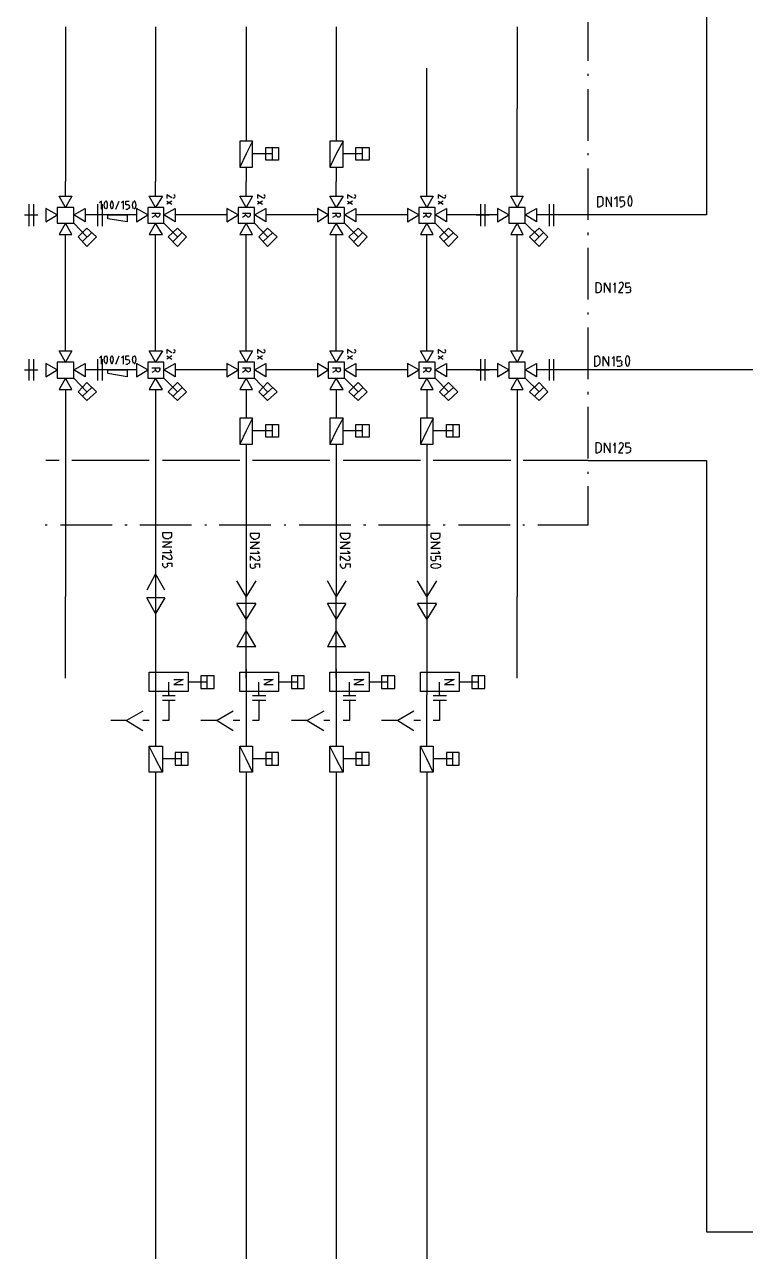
# Model space of a CAD drawing. Header units: millimetres. Extents: x 0 to 33.1, y 1.5 to 45.3.
# Drawn here: x 20.806 to 22.714, y 9.052 to 12.3 of the extents above; entities that cross this region are included whole.
import ezdxf

# ---------------------------------------------------------------- set-up
doc = ezdxf.new("R2010")
doc.units = ezdxf.units.MM
doc.header["$MEASUREMENT"] = 0
doc.layers.get('0').update_dxf_attribs({"linetype": 'CONTINUOUS'})

msp = doc.modelspace()

# ---------------------------------------------------------------- linework, layer by layer
at = {"color": 7, "linetype": 'Continuous'}
for p, q in [((22.6111, 13.6611), (22.6111, 11.7961)), ((21.1528, 11.9911), (21.1528, 11.8844)), ((21.3928, 11.9228), (21.3928, 11.8844)), ((21.6311, 11.9228), (21.6311, 11.8844)), ((21.1528, 11.8778), (21.1528, 11.8844)), ((21.1528, 11.8461), (21.1528, 11.8778)), ((21.3928, 11.8778), (21.3928, 11.8844)), ((21.3928, 11.8461), (21.3928, 11.8778)), ((21.6311, 11.8778), (21.6311, 11.8844)), ((21.6311, 11.8461), (21.6311, 11.8778)), ((21.8711, 11.8461), (21.8711, 11.8778)), ((21.1028, 11.7961), (20.9661, 11.7961)), ((21.3411, 11.7961), (21.2044, 11.7961)), ((21.5811, 11.7961), (21.4444, 11.7961)), ((21.8194, 11.7961), (21.6828, 11.7961)), ((22.0578, 11.7961), (21.9228, 11.7961)), ((22.2978, 11.7961), (22.1611, 11.7961)), ((22.6111, 11.7961), (22.2978, 11.7961)), ((21.1528, 11.4361), (21.1528, 11.7445)), ((21.1528, 11.2528), (21.1528, 10.9761)), ((21.1528, 10.9861), (21.1528, 10.5945)), ((21.3928, 10.9861), (21.3928, 10.7861)), ((21.6311, 10.9861), (21.6311, 10.7861)), ((21.8711, 10.9861), (21.8711, 10.7861)), ((21.3928, 10.5694), (21.3928, 10.7861)), ((21.6311, 10.5694), (21.6311, 10.7861)), ((21.3928, 10.5694), (21.3928, 10.3894)), ((21.6311, 10.5694), (21.6311, 10.3894)), ((21.1528, 10.5428), (21.1528, 10.3894)), ((21.1878, 10.5261), (21.1878, 10.5228)), ((21.4261, 10.5261), (21.4261, 10.5228)), ((21.6661, 10.5261), (21.6661, 10.5228)), ((21.8711, 10.3894), (21.8711, 10.5261)), ((21.9044, 10.5261), (21.9044, 10.5228)), ((21.1878, 10.5111), (21.1878, 10.4578)), ((21.4261, 10.5111), (21.4261, 10.4578)), ((21.6661, 10.5111), (21.6661, 10.4578)), ((21.9044, 10.5111), (21.9044, 10.4578)), ((21.1361, 10.4578), (21.1194, 10.4578)), ((21.1878, 10.4578), (21.1711, 10.4578)), ((21.3761, 10.4578), (21.3578, 10.4578)), ((21.4261, 10.4578), (21.4094, 10.4578)), ((21.6144, 10.4578), (21.5978, 10.4578)), ((21.6661, 10.4578), (21.6494, 10.4578)), ((21.8544, 10.4578), (21.8361, 10.4578)), ((21.9044, 10.4578), (21.8878, 10.4578))]:
    msp.add_line(p, q, dxfattribs=at)
at = {"color": 4, "linetype": 'Continuous'}
for p, q in [((20.9144, 12.2944), (20.9144, 11.8844)), ((22.1094, 12.2944), (22.1094, 12.0778)), ((22.1094, 11.8778), (22.1094, 12.0778)), ((20.9144, 11.8778), (20.9144, 11.8844)), ((20.9144, 11.8461), (20.9144, 11.8778)), ((22.1094, 11.8461), (22.1094, 11.8778)), ((20.9144, 11.8161), (20.8978, 11.8461)), ((20.8978, 11.8461), (20.9311, 11.8461)), ((20.9311, 11.8461), (20.9144, 11.8161)), ((22.1094, 11.8161), (22.0928, 11.8461)), ((22.0928, 11.8461), (22.1261, 11.8461)), ((22.1261, 11.8461), (22.1094, 11.8161)), ((20.8928, 11.7961), (20.8628, 11.8128)), ((20.8628, 11.8128), (20.8628, 11.7778)), ((20.8628, 11.7778), (20.8928, 11.7961)), ((20.8928, 11.8161), (20.8928, 11.7745)), ((20.9361, 11.8161), (20.8928, 11.8161)), ((20.9361, 11.7745), (20.9361, 11.8161)), ((20.9361, 11.7961), (20.9661, 11.8128)), ((20.9661, 11.7778), (20.9361, 11.7961)), ((20.9661, 11.8128), (20.9661, 11.7778)), ((22.0878, 11.7961), (22.0578, 11.8128)), ((22.0578, 11.8128), (22.0578, 11.7778)), ((22.0578, 11.7778), (22.0878, 11.7961)), ((22.0878, 11.8161), (22.0878, 11.7745)), ((22.1311, 11.8161), (22.0878, 11.8161)), ((22.1311, 11.7745), (22.1311, 11.8161)), ((22.1311, 11.7961), (22.1611, 11.8128)), ((22.1611, 11.7778), (22.1311, 11.7961)), ((22.1611, 11.8128), (22.1611, 11.7778)), ((20.8928, 11.7745), (20.9361, 11.7745)), ((20.9144, 11.7745), (20.8978, 11.7445)), ((20.9311, 11.7445), (20.9144, 11.7745)), ((20.9711, 11.7378), (20.9361, 11.7745)), ((20.9478, 11.7378), (20.9711, 11.7611)), ((20.9711, 11.7611), (20.9961, 11.7378)), ((22.0878, 11.7745), (22.1311, 11.7745)), ((22.1094, 11.7745), (22.0928, 11.7445)), ((22.1261, 11.7445), (22.1094, 11.7745)), ((22.1678, 11.7378), (22.1311, 11.7745)), ((22.1428, 11.7378), (22.1678, 11.7611)), ((22.1678, 11.7611), (22.1911, 11.7378)), ((20.8978, 11.7445), (20.9311, 11.7445)), ((20.9144, 11.4361), (20.9144, 11.7445)), ((20.9711, 11.7128), (20.9478, 11.7378)), ((20.9844, 11.7495), (20.9594, 11.7261)), ((20.9961, 11.7378), (20.9711, 11.7128)), ((22.0928, 11.7445), (22.1261, 11.7445)), ((22.1094, 11.4361), (22.1094, 11.7445)), ((22.1678, 11.7128), (22.1428, 11.7378)), ((22.1794, 11.7495), (22.1561, 11.7261)), ((22.1911, 11.7378), (22.1678, 11.7128)), ((20.9144, 11.4061), (20.8978, 11.4361)), ((20.8978, 11.4361), (20.9311, 11.4361)), ((20.9311, 11.4361), (20.9144, 11.4061)), ((22.1094, 11.4061), (22.0928, 11.4361)), ((22.0928, 11.4361), (22.1261, 11.4361)), ((22.1261, 11.4361), (22.1094, 11.4061)), ((20.8928, 11.3861), (20.8628, 11.4028)), ((20.8628, 11.4028), (20.8628, 11.3678)), ((20.8928, 11.4061), (20.8928, 11.3644)), ((20.9361, 11.4061), (20.8928, 11.4061)), ((20.9361, 11.3644), (20.9361, 11.4061)), ((20.9361, 11.3861), (20.9661, 11.4028)), ((20.9661, 11.4028), (20.9661, 11.3678)), ((22.0878, 11.3861), (22.0578, 11.4028)), ((22.0578, 11.4028), (22.0578, 11.3678)), ((22.0878, 11.4061), (22.0878, 11.3644)), ((22.1311, 11.4061), (22.0878, 11.4061)), ((22.1311, 11.3644), (22.1311, 11.4061)), ((22.1311, 11.3861), (22.1611, 11.4028)), ((22.1611, 11.4028), (22.1611, 11.3678)), ((22.3211, 11.4211), (22.3144, 11.4211)), ((22.3144, 11.4211), (22.3144, 11.3961)), ((22.3294, 11.4045), (22.3294, 11.4144)), ((22.3378, 11.3961), (22.3378, 11.4211)), ((22.3378, 11.4211), (22.3528, 11.3961)), ((22.3528, 11.3961), (22.3528, 11.4211)), ((22.3661, 11.4211), (22.3611, 11.4161)), ((22.3661, 11.3961), (22.3661, 11.4211)), ((22.3744, 11.4094), (22.3744, 11.4211)), ((22.3744, 11.4211), (22.3844, 11.4211)), ((22.3811, 11.4094), (22.3744, 11.4094)), ((22.3861, 11.4011), (22.3861, 11.4045)), ((20.8628, 11.3678), (20.8928, 11.3861)), ((20.9661, 11.3678), (20.9361, 11.3861)), ((21.1028, 11.3861), (20.9661, 11.3861)), ((21.3411, 11.3861), (21.2044, 11.3861)), ((21.5811, 11.3861), (21.4444, 11.3861)), ((21.8194, 11.3861), (21.6828, 11.3861)), ((22.0578, 11.3861), (21.9228, 11.3861)), ((22.0578, 11.3678), (22.0878, 11.3861)), ((22.1611, 11.3678), (22.1311, 11.3861)), ((22.2978, 11.3861), (22.1611, 11.3861)), ((23.3728, 11.3861), (22.2978, 11.3861)), ((22.3144, 11.3961), (22.3211, 11.3961)), ((22.3744, 11.3961), (22.3811, 11.3961)), ((20.8928, 11.3644), (20.9361, 11.3644)), ((20.9144, 11.3644), (20.8978, 11.3344)), ((20.9311, 11.3344), (20.9144, 11.3644)), ((20.9711, 11.3278), (20.9361, 11.3644)), ((20.9478, 11.3278), (20.9711, 11.3528)), ((20.9844, 11.3395), (20.9594, 11.3161)), ((20.9711, 11.3528), (20.9961, 11.3278)), ((21.2111, 11.3278), (21.1744, 11.3644)), ((21.1861, 11.3278), (21.2111, 11.3528)), ((21.2228, 11.3395), (21.1994, 11.3161)), ((21.2111, 11.3528), (21.2344, 11.3278)), ((21.4494, 11.3278), (21.4144, 11.3644)), ((21.4261, 11.3278), (21.4494, 11.3528)), ((21.4628, 11.3395), (21.4378, 11.3161)), ((21.4494, 11.3528), (21.4744, 11.3278)), ((21.6894, 11.3278), (21.6528, 11.3644)), ((21.6644, 11.3278), (21.6894, 11.3528)), ((21.7011, 11.3395), (21.6778, 11.3161)), ((21.6894, 11.3528), (21.7128, 11.3278)), ((21.9278, 11.3278), (21.8928, 11.3644)), ((21.9044, 11.3278), (21.9278, 11.3528)), ((21.9411, 11.3395), (21.9161, 11.3161)), ((21.9278, 11.3528), (21.9528, 11.3278)), ((22.0878, 11.3644), (22.1311, 11.3644)), ((22.1094, 11.3644), (22.0928, 11.3344)), ((22.1261, 11.3344), (22.1094, 11.3644)), ((22.1678, 11.3278), (22.1311, 11.3644)), ((22.1428, 11.3278), (22.1678, 11.3528)), ((22.1794, 11.3395), (22.1561, 11.3161)), ((22.1678, 11.3528), (22.1911, 11.3278)), ((20.8978, 11.3344), (20.9311, 11.3344)), ((20.9144, 11.3344), (20.9144, 10.9761)), ((20.9711, 11.3045), (20.9478, 11.3278)), ((20.9961, 11.3278), (20.9711, 11.3045)), ((21.1528, 11.3344), (21.1528, 11.2528)), ((21.2111, 11.3045), (21.1861, 11.3278)), ((21.2344, 11.3278), (21.2111, 11.3045)), ((21.3928, 11.3344), (21.3928, 11.2578)), ((21.4494, 11.3045), (21.4261, 11.3278)), ((21.4744, 11.3278), (21.4494, 11.3045)), ((21.6311, 11.3344), (21.6311, 11.2578)), ((21.6894, 11.3045), (21.6644, 11.3278)), ((21.7128, 11.3278), (21.6894, 11.3045)), ((21.8711, 11.3344), (21.8711, 11.2578)), ((21.9278, 11.3045), (21.9044, 11.3278)), ((21.9528, 11.3278), (21.9278, 11.3045)), ((22.0928, 11.3344), (22.1261, 11.3344)), ((22.1094, 11.3344), (22.1094, 10.9761)), ((22.1678, 11.3045), (22.1428, 11.3278)), ((22.1911, 11.3278), (22.1678, 11.3045)), ((21.4444, 11.2078), (21.4444, 11.2411)), ((21.4444, 11.2411), (21.4778, 11.2411)), ((21.4611, 11.2411), (21.4611, 11.2078)), ((21.4778, 11.2411), (21.4778, 11.2078)), ((21.6828, 11.2078), (21.6828, 11.2411)), ((21.6828, 11.2411), (21.7178, 11.2411)), ((21.6994, 11.2411), (21.6994, 11.2078)), ((21.7178, 11.2411), (21.7178, 11.2078)), ((21.9228, 11.2078), (21.9228, 11.2411)), ((21.9228, 11.2411), (21.9561, 11.2411)), ((21.9394, 11.2411), (21.9394, 11.2078)), ((21.9561, 11.2411), (21.9561, 11.2078)), ((21.4611, 11.2244), (21.4094, 11.2244)), ((21.4778, 11.2078), (21.4444, 11.2078)), ((21.6994, 11.2244), (21.6494, 11.2244)), ((21.7178, 11.2078), (21.6828, 11.2078)), ((21.9394, 11.2244), (21.8878, 11.2244)), ((21.9561, 11.2078), (21.9228, 11.2078)), ((22.3244, 11.1928), (22.3178, 11.1928)), ((22.3178, 11.1928), (22.3178, 11.1661)), ((22.3328, 11.1744), (22.3328, 11.1845)), ((22.3411, 11.1661), (22.3411, 11.1928)), ((22.3411, 11.1928), (22.3561, 11.1661)), ((22.3561, 11.1661), (22.3561, 11.1928)), ((22.3694, 11.1928), (22.3644, 11.1861)), ((22.3694, 11.1661), (22.3694, 11.1928)), ((22.3894, 11.1828), (22.3778, 11.1661)), ((22.3978, 11.1811), (22.3978, 11.1928)), ((22.3978, 11.1928), (22.4078, 11.1928)), ((22.4044, 11.1811), (22.3978, 11.1811)), ((22.4094, 11.1728), (22.4094, 11.1744)), ((20.8978, 11.1461), (20.8628, 11.1461)), ((21.1361, 11.1461), (20.9311, 11.1461)), ((21.3761, 11.1461), (21.1711, 11.1461)), ((21.6144, 11.1461), (21.4094, 11.1461)), ((21.8544, 11.1461), (21.6494, 11.1461)), ((22.0928, 11.1461), (21.8878, 11.1461)), ((22.2978, 11.1461), (22.1261, 11.1461)), ((22.2978, 11.1461), (22.6111, 11.1461)), ((22.3178, 11.1661), (22.3244, 11.1661)), ((22.3778, 11.1661), (22.3894, 11.1661)), ((22.3978, 11.1661), (22.4044, 11.1661)), ((22.6111, 11.1461), (22.6111, 11.1461)), ((22.6111, 11.1461), (22.6111, 9.10444)), ((20.9144, 10.9861), (20.9144, 10.7861)), ((22.1094, 10.9861), (22.1094, 10.7861)), ((20.9144, 10.5694), (20.9144, 10.7861)), ((22.1094, 10.5694), (22.1094, 10.7861)), ((22.6111, 9.10444), (23.3811, 9.10444))]:
    msp.add_line(p, q, dxfattribs=at)
at = {"color": 5, "linetype": 'Continuous'}
for p, q in [((21.1528, 12.2944), (21.1528, 11.9911)), ((21.1528, 10.3211), (21.1528, 7.80447))]:
    msp.add_line(p, q, dxfattribs=at)
at = {"color": 104, "linetype": 'Continuous'}
for p, q in [((21.3928, 12.2944), (21.3928, 11.9911)), ((21.3928, 11.4361), (21.3928, 11.7445)), ((21.3928, 11.1895), (21.3928, 10.9761)), ((21.3928, 10.3211), (21.3928, 7.54943))]:
    msp.add_line(p, q, dxfattribs=at)
at = {"color": 3, "linetype": 'Continuous'}
for p, q in [((21.6311, 12.2944), (21.6311, 11.9911)), ((21.6311, 11.4361), (21.6311, 11.7445)), ((21.6311, 11.1895), (21.6311, 10.9761)), ((21.6311, 10.3211), (21.6311, 7.29443))]:
    msp.add_line(p, q, dxfattribs=at)
at = {"color": 0, "linetype": 'Continuous'}
for p, q in [((22.2978, 12.2044), (22.2978, 12.3061)), ((22.2978, 12.1644), (22.2978, 12.1694)), ((22.2978, 11.9928), (22.2978, 12.1294)), ((21.3761, 11.9911), (21.3761, 11.9228)), ((21.4094, 11.9911), (21.3761, 11.9911)), ((21.4094, 11.9911), (21.3928, 11.9578)), ((21.4094, 11.9228), (21.4094, 11.9911)), ((21.6144, 11.9911), (21.6144, 11.9228)), ((21.6494, 11.9911), (21.6144, 11.9911)), ((21.6494, 11.9911), (21.6311, 11.9578)), ((21.6494, 11.9228), (21.6494, 11.9911)), ((21.3928, 11.9578), (21.3761, 11.9228)), ((21.4611, 11.9578), (21.4094, 11.9578)), ((21.4444, 11.9411), (21.4444, 11.9744)), ((21.4444, 11.9744), (21.4778, 11.9744)), ((21.4611, 11.9744), (21.4611, 11.9411)), ((21.4778, 11.9744), (21.4778, 11.9411)), ((21.6311, 11.9578), (21.6144, 11.9228)), ((21.6994, 11.9578), (21.6494, 11.9578)), ((21.6828, 11.9411), (21.6828, 11.9744)), ((21.6828, 11.9744), (21.7178, 11.9744)), ((21.6994, 11.9744), (21.6994, 11.9411)), ((21.7178, 11.9744), (21.7178, 11.9411)), ((22.2978, 11.9544), (22.2978, 11.9594)), ((21.3761, 11.9228), (21.4094, 11.9228)), ((21.4778, 11.9411), (21.4444, 11.9411)), ((21.6144, 11.9228), (21.6494, 11.9228)), ((21.7178, 11.9411), (21.6828, 11.9411)), ((22.2978, 11.7828), (22.2978, 11.9194)), ((20.8178, 11.8244), (20.8178, 11.7961)), ((20.8294, 11.8244), (20.8294, 11.7961)), ((20.9994, 11.8244), (20.9994, 11.7961)), ((21.0094, 11.8328), (21.0044, 11.8278)), ((21.0094, 11.8111), (21.0094, 11.8328)), ((21.0111, 11.8244), (21.0111, 11.7961)), ((21.0478, 11.8111), (21.0561, 11.8328)), ((21.0678, 11.8328), (21.0628, 11.8278)), ((21.0678, 11.8111), (21.0678, 11.8328)), ((21.0744, 11.8227), (21.0744, 11.8328)), ((21.0744, 11.8328), (21.0828, 11.8328)), ((21.1528, 11.8161), (21.1361, 11.8461)), ((21.1361, 11.8461), (21.1711, 11.8461)), ((21.1711, 11.8461), (21.1528, 11.8161)), ((21.1961, 11.8411), (21.1828, 11.8494)), ((21.1828, 11.8494), (21.1828, 11.8395)), ((21.1828, 11.8328), (21.1961, 11.8244)), ((21.1961, 11.8328), (21.1828, 11.8244)), ((21.3928, 11.8161), (21.3761, 11.8461)), ((21.3761, 11.8461), (21.4094, 11.8461)), ((21.4094, 11.8461), (21.3928, 11.8161)), ((21.4361, 11.8411), (21.4228, 11.8494)), ((21.4228, 11.8494), (21.4228, 11.8395)), ((21.4228, 11.8328), (21.4361, 11.8244)), ((21.4361, 11.8328), (21.4228, 11.8244)), ((21.6311, 11.8161), (21.6144, 11.8461)), ((21.6144, 11.8461), (21.6494, 11.8461)), ((21.6494, 11.8461), (21.6311, 11.8161)), ((21.6744, 11.8411), (21.6611, 11.8494)), ((21.6611, 11.8494), (21.6611, 11.8395)), ((21.6611, 11.8328), (21.6744, 11.8244)), ((21.6744, 11.8328), (21.6611, 11.8244)), ((21.8711, 11.8161), (21.8544, 11.8461)), ((21.8544, 11.8461), (21.8878, 11.8461)), ((21.8878, 11.8461), (21.8711, 11.8161)), ((21.9144, 11.8411), (21.9011, 11.8494)), ((21.9011, 11.8494), (21.9011, 11.8395)), ((21.9011, 11.8328), (21.9144, 11.8244)), ((21.9144, 11.8328), (21.9011, 11.8244)), ((22.0128, 11.8244), (22.0128, 11.7961)), ((22.0244, 11.8244), (22.0244, 11.7961)), ((22.1944, 11.8244), (22.1944, 11.7961)), ((22.2061, 11.8244), (22.2061, 11.7961)), ((22.3294, 11.8445), (22.3228, 11.8445)), ((22.3228, 11.8445), (22.3228, 11.8178)), ((22.3378, 11.8261), (22.3378, 11.8361)), ((22.3461, 11.8178), (22.3461, 11.8445)), ((22.3461, 11.8445), (22.3594, 11.8178)), ((22.3594, 11.8178), (22.3594, 11.8445)), ((22.3744, 11.8445), (22.3678, 11.8378)), ((22.3744, 11.8178), (22.3744, 11.8445)), ((22.3828, 11.8328), (22.3828, 11.8445)), ((22.3828, 11.8445), (22.3928, 11.8445)), ((22.3878, 11.8328), (22.3828, 11.8328)), ((22.3944, 11.8244), (22.3944, 11.8278)), ((20.8061, 11.7961), (20.8411, 11.7961)), ((20.8178, 11.7961), (20.8178, 11.7661)), ((20.8294, 11.7961), (20.8294, 11.7661)), ((21.0228, 11.7961), (20.9878, 11.7961)), ((20.9994, 11.7961), (20.9994, 11.7661)), ((21.0111, 11.7961), (21.0111, 11.7661)), ((21.0261, 11.7861), (21.0261, 11.7961)), ((21.0261, 11.7961), (21.0778, 11.7961)), ((21.0794, 11.8227), (21.0744, 11.8227)), ((21.0744, 11.8111), (21.0794, 11.8111)), ((21.0778, 11.7961), (21.0778, 11.7778)), ((21.0844, 11.8161), (21.0844, 11.8178)), ((21.1328, 11.7961), (21.1028, 11.8128)), ((21.1028, 11.8128), (21.1028, 11.7778)), ((21.1028, 11.7778), (21.1328, 11.7961)), ((21.1328, 11.8161), (21.1328, 11.7745)), ((21.1744, 11.8161), (21.1328, 11.8161)), ((21.1428, 11.8011), (21.1644, 11.8011)), ((21.1528, 11.7944), (21.1428, 11.7894)), ((21.1528, 11.7961), (21.1528, 11.8011)), ((21.1644, 11.8011), (21.1644, 11.7961)), ((21.1744, 11.7745), (21.1744, 11.8161)), ((21.1744, 11.7961), (21.2044, 11.8128)), ((21.2044, 11.7778), (21.1744, 11.7961)), ((21.2044, 11.8128), (21.2044, 11.7778)), ((21.3711, 11.7961), (21.3411, 11.8128)), ((21.3411, 11.8128), (21.3411, 11.7778)), ((21.3411, 11.7778), (21.3711, 11.7961)), ((21.3711, 11.8161), (21.3711, 11.7745)), ((21.4144, 11.8161), (21.3711, 11.8161)), ((21.3828, 11.8011), (21.4028, 11.8011)), ((21.3911, 11.7944), (21.3828, 11.7894)), ((21.3911, 11.7961), (21.3911, 11.8011)), ((21.4028, 11.8011), (21.4028, 11.7961)), ((21.4144, 11.7745), (21.4144, 11.8161)), ((21.4144, 11.7961), (21.4444, 11.8128)), ((21.4444, 11.7778), (21.4144, 11.7961)), ((21.4444, 11.8128), (21.4444, 11.7778)), ((21.6094, 11.7961), (21.5811, 11.8128)), ((21.5811, 11.8128), (21.5811, 11.7778)), ((21.5811, 11.7778), (21.6094, 11.7961)), ((21.6094, 11.8161), (21.6094, 11.7745)), ((21.6528, 11.8161), (21.6094, 11.8161)), ((21.6211, 11.8011), (21.6411, 11.8011)), ((21.6311, 11.7944), (21.6211, 11.7894)), ((21.6311, 11.7961), (21.6311, 11.8011)), ((21.6411, 11.8011), (21.6411, 11.7961)), ((21.6528, 11.7745), (21.6528, 11.8161)), ((21.6528, 11.7961), (21.6828, 11.8128)), ((21.6828, 11.7778), (21.6528, 11.7961)), ((21.6828, 11.8128), (21.6828, 11.7778)), ((21.8494, 11.7961), (21.8194, 11.8128)), ((21.8194, 11.8128), (21.8194, 11.7778)), ((21.8194, 11.7778), (21.8494, 11.7961)), ((21.8494, 11.8161), (21.8494, 11.7745)), ((21.8928, 11.8161), (21.8494, 11.8161)), ((21.8611, 11.8011), (21.8811, 11.8011)), ((21.8694, 11.7944), (21.8611, 11.7894)), ((21.8694, 11.7961), (21.8694, 11.8011)), ((21.8811, 11.8011), (21.8811, 11.7961)), ((21.8928, 11.7745), (21.8928, 11.8161)), ((21.8928, 11.7961), (21.9228, 11.8128)), ((21.9228, 11.7778), (21.8928, 11.7961)), ((21.9228, 11.8128), (21.9228, 11.7778)), ((22.0011, 11.7961), (22.0361, 11.7961)), ((22.0128, 11.7961), (22.0128, 11.7661)), ((22.0244, 11.7961), (22.0244, 11.7661)), ((22.2178, 11.7961), (22.1844, 11.7961)), ((22.1944, 11.7961), (22.1944, 11.7661)), ((22.2061, 11.7961), (22.2061, 11.7661)), ((22.3228, 11.8178), (22.3294, 11.8178)), ((22.3828, 11.8178), (22.3878, 11.8178)), ((21.0778, 11.7778), (21.0261, 11.7861)), ((21.1328, 11.7745), (21.1744, 11.7745)), ((21.1528, 11.7745), (21.1361, 11.7445)), ((21.1711, 11.7445), (21.1528, 11.7745)), ((21.2111, 11.7378), (21.1744, 11.7745)), ((21.1861, 11.7378), (21.2111, 11.7611)), ((21.2111, 11.7611), (21.2344, 11.7378)), ((21.3711, 11.7745), (21.4144, 11.7745)), ((21.3928, 11.7745), (21.3761, 11.7445)), ((21.4094, 11.7445), (21.3928, 11.7745)), ((21.4494, 11.7378), (21.4144, 11.7745)), ((21.4261, 11.7378), (21.4494, 11.7611)), ((21.4494, 11.7611), (21.4744, 11.7378)), ((21.6094, 11.7745), (21.6528, 11.7745)), ((21.6311, 11.7745), (21.6144, 11.7445)), ((21.6494, 11.7445), (21.6311, 11.7745)), ((21.6894, 11.7378), (21.6528, 11.7745)), ((21.6644, 11.7378), (21.6894, 11.7611)), ((21.6894, 11.7611), (21.7128, 11.7378)), ((21.8494, 11.7745), (21.8928, 11.7745)), ((21.8711, 11.7745), (21.8544, 11.7445)), ((21.8878, 11.7445), (21.8711, 11.7745)), ((21.9278, 11.7378), (21.8928, 11.7745)), ((21.9044, 11.7378), (21.9278, 11.7611)), ((21.9278, 11.7611), (21.9528, 11.7378)), ((21.1361, 11.7445), (21.1711, 11.7445)), ((21.2111, 11.7128), (21.1861, 11.7378)), ((21.2228, 11.7495), (21.1994, 11.7261)), ((21.2344, 11.7378), (21.2111, 11.7128)), ((21.3761, 11.7445), (21.4094, 11.7445)), ((21.4494, 11.7128), (21.4261, 11.7378)), ((21.4628, 11.7495), (21.4378, 11.7261)), ((21.4744, 11.7378), (21.4494, 11.7128)), ((21.6144, 11.7445), (21.6494, 11.7445)), ((21.6894, 11.7128), (21.6644, 11.7378)), ((21.7011, 11.7495), (21.6778, 11.7261)), ((21.7128, 11.7378), (21.6894, 11.7128)), ((21.8544, 11.7445), (21.8878, 11.7445)), ((21.9278, 11.7128), (21.9044, 11.7378)), ((21.9411, 11.7495), (21.9161, 11.7261)), ((21.9528, 11.7378), (21.9278, 11.7128)), ((22.2978, 11.7428), (22.2978, 11.7495)), ((22.2978, 11.5727), (22.2978, 11.7094)), ((22.3244, 11.6161), (22.3178, 11.6161)), ((22.3178, 11.6161), (22.3178, 11.5911)), ((22.3328, 11.5978), (22.3328, 11.6078)), ((22.3411, 11.5911), (22.3411, 11.6161)), ((22.3411, 11.6161), (22.3561, 11.5911)), ((22.3561, 11.5911), (22.3561, 11.6161)), ((22.3694, 11.6161), (22.3644, 11.6111)), ((22.3694, 11.5911), (22.3694, 11.6161)), ((22.3894, 11.6078), (22.3778, 11.5911)), ((22.3978, 11.6044), (22.3978, 11.6161)), ((22.3978, 11.6161), (22.4078, 11.6161)), ((22.4044, 11.6044), (22.3978, 11.6044)), ((22.4094, 11.5961), (22.4094, 11.5994)), ((22.3178, 11.5911), (22.3244, 11.5911)), ((22.3778, 11.5911), (22.3894, 11.5911)), ((22.3978, 11.5911), (22.4044, 11.5911)), ((22.2978, 11.5328), (22.2978, 11.5378)), ((22.2978, 11.3611), (22.2978, 11.4978)), ((21.1528, 11.4061), (21.1361, 11.4361)), ((21.1361, 11.4361), (21.1711, 11.4361)), ((21.1711, 11.4361), (21.1528, 11.4061)), ((21.1961, 11.4311), (21.1828, 11.4395)), ((21.1828, 11.4395), (21.1828, 11.4295)), ((21.3928, 11.4061), (21.3761, 11.4361)), ((21.3761, 11.4361), (21.4094, 11.4361)), ((21.4094, 11.4361), (21.3928, 11.4061)), ((21.4361, 11.4311), (21.4228, 11.4395)), ((21.4228, 11.4395), (21.4228, 11.4295)), ((21.6311, 11.4061), (21.6144, 11.4361)), ((21.6144, 11.4361), (21.6494, 11.4361)), ((21.6494, 11.4361), (21.6311, 11.4061)), ((21.6744, 11.4311), (21.6611, 11.4395)), ((21.6611, 11.4395), (21.6611, 11.4295)), ((21.8711, 11.4061), (21.8544, 11.4361)), ((21.8544, 11.4361), (21.8878, 11.4361)), ((21.8878, 11.4361), (21.8711, 11.4061)), ((21.9144, 11.4311), (21.9011, 11.4395)), ((21.9011, 11.4395), (21.9011, 11.4295)), ((20.8178, 11.4144), (20.8178, 11.3861)), ((20.8294, 11.4144), (20.8294, 11.3861)), ((20.9994, 11.4144), (20.9994, 11.3861)), ((21.0094, 11.4228), (21.0044, 11.4178)), ((21.0094, 11.4011), (21.0094, 11.4228)), ((21.0111, 11.4144), (21.0111, 11.3861)), ((21.0478, 11.4011), (21.0561, 11.4228)), ((21.0678, 11.4228), (21.0628, 11.4178)), ((21.0678, 11.4011), (21.0678, 11.4228)), ((21.0744, 11.4128), (21.0744, 11.4228)), ((21.0744, 11.4228), (21.0828, 11.4228)), ((21.0794, 11.4128), (21.0744, 11.4128)), ((21.0844, 11.4061), (21.0844, 11.4078)), ((21.1328, 11.3861), (21.1028, 11.4028)), ((21.1028, 11.4028), (21.1028, 11.3678)), ((21.1328, 11.4061), (21.1328, 11.3644)), ((21.1744, 11.4061), (21.1328, 11.4061)), ((21.1744, 11.3644), (21.1744, 11.4061)), ((21.1744, 11.3861), (21.2044, 11.4028)), ((21.1828, 11.4228), (21.1961, 11.4144)), ((21.1961, 11.4228), (21.1828, 11.4144)), ((21.2044, 11.4028), (21.2044, 11.3678)), ((21.3711, 11.3861), (21.3411, 11.4028)), ((21.3411, 11.4028), (21.3411, 11.3678)), ((21.3711, 11.4061), (21.3711, 11.3644)), ((21.4144, 11.4061), (21.3711, 11.4061)), ((21.4144, 11.3644), (21.4144, 11.4061)), ((21.4144, 11.3861), (21.4444, 11.4028)), ((21.4228, 11.4228), (21.4361, 11.4144)), ((21.4361, 11.4228), (21.4228, 11.4144)), ((21.4444, 11.4028), (21.4444, 11.3678)), ((21.6094, 11.3861), (21.5811, 11.4028)), ((21.5811, 11.4028), (21.5811, 11.3678)), ((21.6094, 11.4061), (21.6094, 11.3644)), ((21.6528, 11.4061), (21.6094, 11.4061)), ((21.6528, 11.3644), (21.6528, 11.4061)), ((21.6528, 11.3861), (21.6828, 11.4028)), ((21.6611, 11.4228), (21.6744, 11.4144)), ((21.6744, 11.4228), (21.6611, 11.4144)), ((21.6828, 11.4028), (21.6828, 11.3678)), ((21.8494, 11.3861), (21.8194, 11.4028)), ((21.8194, 11.4028), (21.8194, 11.3678)), ((21.8494, 11.4061), (21.8494, 11.3644)), ((21.8928, 11.4061), (21.8494, 11.4061)), ((21.8928, 11.3644), (21.8928, 11.4061)), ((21.8928, 11.3861), (21.9228, 11.4028)), ((21.9011, 11.4228), (21.9144, 11.4144)), ((21.9144, 11.4228), (21.9011, 11.4144)), ((21.9228, 11.4028), (21.9228, 11.3678)), ((22.0128, 11.4144), (22.0128, 11.3861)), ((22.0244, 11.4144), (22.0244, 11.3861)), ((22.1944, 11.4144), (22.1944, 11.3861)), ((22.2061, 11.4144), (22.2061, 11.3861)), ((20.8061, 11.3861), (20.8411, 11.3861)), ((20.8178, 11.3861), (20.8178, 11.3578)), ((20.8294, 11.3861), (20.8294, 11.3578)), ((21.0228, 11.3861), (20.9878, 11.3861)), ((20.9994, 11.3861), (20.9994, 11.3578)), ((21.0111, 11.3861), (21.0111, 11.3578)), ((21.0261, 11.3761), (21.0261, 11.3861)), ((21.0261, 11.3861), (21.0778, 11.3861)), ((21.0778, 11.3678), (21.0261, 11.3761)), ((21.0744, 11.4011), (21.0794, 11.4011)), ((21.0778, 11.3861), (21.0778, 11.3678)), ((21.1028, 11.3678), (21.1328, 11.3861)), ((21.1428, 11.3911), (21.1644, 11.3911)), ((21.1528, 11.3844), (21.1428, 11.3794)), ((21.1528, 11.3861), (21.1528, 11.3911)), ((21.1644, 11.3911), (21.1644, 11.3861)), ((21.2044, 11.3678), (21.1744, 11.3861)), ((21.3411, 11.3678), (21.3711, 11.3861)), ((21.3828, 11.3911), (21.4028, 11.3911)), ((21.3911, 11.3844), (21.3828, 11.3794)), ((21.3911, 11.3861), (21.3911, 11.3911)), ((21.4028, 11.3911), (21.4028, 11.3861)), ((21.4444, 11.3678), (21.4144, 11.3861)), ((21.5811, 11.3678), (21.6094, 11.3861)), ((21.6211, 11.3911), (21.6411, 11.3911)), ((21.6311, 11.3844), (21.6211, 11.3794)), ((21.6311, 11.3861), (21.6311, 11.3911)), ((21.6411, 11.3911), (21.6411, 11.3861)), ((21.6828, 11.3678), (21.6528, 11.3861)), ((21.8194, 11.3678), (21.8494, 11.3861)), ((21.8611, 11.3911), (21.8811, 11.3911)), ((21.8694, 11.3844), (21.8611, 11.3794)), ((21.8694, 11.3861), (21.8694, 11.3911)), ((21.8811, 11.3911), (21.8811, 11.3861)), ((21.9228, 11.3678), (21.8928, 11.3861)), ((22.0011, 11.3861), (22.0361, 11.3861)), ((22.0128, 11.3861), (22.0128, 11.3578)), ((22.0244, 11.3861), (22.0244, 11.3578)), ((22.2178, 11.3861), (22.1844, 11.3861)), ((22.1944, 11.3861), (22.1944, 11.3578)), ((22.2061, 11.3861), (22.2061, 11.3578)), ((21.1328, 11.3644), (21.1744, 11.3644)), ((21.1528, 11.3644), (21.1361, 11.3344)), ((21.1711, 11.3344), (21.1528, 11.3644)), ((21.3711, 11.3644), (21.4144, 11.3644)), ((21.3928, 11.3644), (21.3761, 11.3344)), ((21.4094, 11.3344), (21.3928, 11.3644)), ((21.6094, 11.3644), (21.6528, 11.3644)), ((21.6311, 11.3644), (21.6144, 11.3344)), ((21.6494, 11.3344), (21.6311, 11.3644)), ((21.8494, 11.3644), (21.8928, 11.3644)), ((21.8711, 11.3644), (21.8544, 11.3344)), ((21.8878, 11.3344), (21.8711, 11.3644)), ((21.1361, 11.3344), (21.1711, 11.3344)), ((21.3761, 11.3344), (21.4094, 11.3344)), ((21.6144, 11.3344), (21.6494, 11.3344)), ((21.8544, 11.3344), (21.8878, 11.3344)), ((22.2978, 11.3211), (22.2978, 11.3278)), ((22.2978, 11.1511), (22.2978, 11.2878)), ((21.3761, 11.2578), (21.3761, 11.1895)), ((21.4094, 11.2578), (21.3761, 11.2578)), ((21.4094, 11.2578), (21.3928, 11.2244)), ((21.4094, 11.1895), (21.4094, 11.2578)), ((21.6144, 11.2578), (21.6144, 11.1895)), ((21.6494, 11.2578), (21.6144, 11.2578)), ((21.6494, 11.2578), (21.6311, 11.2244)), ((21.6494, 11.1895), (21.6494, 11.2578)), ((21.8544, 11.2578), (21.8544, 11.1895)), ((21.8878, 11.2578), (21.8544, 11.2578)), ((21.8878, 11.2578), (21.8711, 11.2244)), ((21.8878, 11.1895), (21.8878, 11.2578)), ((21.3928, 11.2244), (21.3761, 11.1895)), ((21.6311, 11.2244), (21.6144, 11.1895)), ((21.8711, 11.2244), (21.8544, 11.1895)), ((21.3761, 11.1895), (21.4094, 11.1895)), ((21.6144, 11.1895), (21.6494, 11.1895)), ((21.8544, 11.1895), (21.8878, 11.1895)), ((22.2978, 11.1111), (22.2978, 11.1161)), ((22.2978, 10.9761), (22.2978, 11.0778)), ((20.8611, 10.9761), (20.8661, 10.9761)), ((20.9011, 10.9761), (21.0378, 10.9761)), ((21.0711, 10.9761), (21.0778, 10.9761)), ((21.1111, 10.9761), (21.2478, 10.9761)), ((21.1711, 10.9544), (21.1711, 10.9477)), ((21.1961, 10.9544), (21.1711, 10.9544)), ((21.1961, 10.9477), (21.1961, 10.9544)), ((21.2828, 10.9761), (21.2878, 10.9761)), ((21.3211, 10.9761), (21.4578, 10.9761)), ((21.4028, 10.9528), (21.4028, 10.9461)), ((21.4278, 10.9528), (21.4028, 10.9528)), ((21.4278, 10.9461), (21.4278, 10.9528)), ((21.4928, 10.9761), (21.4978, 10.9761)), ((21.5328, 10.9761), (21.6694, 10.9761)), ((21.6411, 10.9528), (21.6411, 10.9461)), ((21.6678, 10.9528), (21.6411, 10.9528)), ((21.6678, 10.9461), (21.6678, 10.9528)), ((21.7028, 10.9761), (21.7094, 10.9761)), ((21.7428, 10.9761), (21.8794, 10.9761)), ((21.8811, 10.9528), (21.8811, 10.9461)), ((21.9061, 10.9528), (21.8811, 10.9528)), ((21.9061, 10.9461), (21.9061, 10.9528)), ((21.9144, 10.9761), (21.9194, 10.9761)), ((21.9544, 10.9761), (22.0911, 10.9761)), ((22.1244, 10.9761), (22.1294, 10.9761)), ((22.1644, 10.9761), (22.2978, 10.9761)), ((21.1711, 10.9311), (21.1961, 10.9311)), ((21.1961, 10.9311), (21.1711, 10.9178)), ((21.1711, 10.9178), (21.1961, 10.9178)), ((21.1778, 10.9395), (21.1878, 10.9395)), ((21.4028, 10.9295), (21.4278, 10.9295)), ((21.4278, 10.9295), (21.4028, 10.9144)), ((21.4028, 10.9144), (21.4278, 10.9144)), ((21.4111, 10.9378), (21.4194, 10.9378)), ((21.6411, 10.9295), (21.6678, 10.9295)), ((21.6678, 10.9295), (21.6411, 10.9144)), ((21.6411, 10.9144), (21.6678, 10.9144)), ((21.6494, 10.9378), (21.6594, 10.9378)), ((21.8811, 10.9295), (21.9061, 10.9295)), ((21.9061, 10.9295), (21.8811, 10.9144)), ((21.8811, 10.9144), (21.9061, 10.9144)), ((21.8878, 10.9378), (21.8978, 10.9378)), ((21.1711, 10.9028), (21.1961, 10.9028)), ((21.1878, 10.8844), (21.1711, 10.8944)), ((21.1711, 10.8944), (21.1711, 10.8828)), ((21.1961, 10.9028), (21.1911, 10.9094)), ((21.4028, 10.9011), (21.4278, 10.9011)), ((21.4194, 10.8811), (21.4028, 10.8928)), ((21.4028, 10.8928), (21.4028, 10.8811)), ((21.4278, 10.9011), (21.4228, 10.9061)), ((21.6411, 10.9011), (21.6678, 10.9011)), ((21.6578, 10.8811), (21.6411, 10.8928)), ((21.6411, 10.8928), (21.6411, 10.8811)), ((21.6678, 10.9011), (21.6611, 10.9061)), ((21.8811, 10.9011), (21.9061, 10.9011)), ((21.8811, 10.8928), (21.8811, 10.8861)), ((21.8944, 10.8861), (21.8944, 10.8928)), ((21.8944, 10.8928), (21.9061, 10.8928)), ((21.9061, 10.9011), (21.9011, 10.9061)), ((21.9061, 10.8928), (21.9061, 10.8828)), ((21.1711, 10.8745), (21.1711, 10.8695)), ((21.1761, 10.8628), (21.1794, 10.8628)), ((21.1844, 10.8695), (21.1844, 10.8745)), ((21.1844, 10.8745), (21.1961, 10.8745)), ((21.1961, 10.8745), (21.1961, 10.8644)), ((21.4028, 10.8728), (21.4028, 10.8661)), ((21.4078, 10.8611), (21.4111, 10.8611)), ((21.4161, 10.8661), (21.4161, 10.8728)), ((21.4161, 10.8728), (21.4278, 10.8728)), ((21.4278, 10.8728), (21.4278, 10.8628)), ((21.6411, 10.8728), (21.6411, 10.8661)), ((21.6478, 10.8611), (21.6494, 10.8611)), ((21.6561, 10.8661), (21.6561, 10.8728)), ((21.6561, 10.8728), (21.6678, 10.8728)), ((21.6678, 10.8728), (21.6678, 10.8628)), ((21.8861, 10.8811), (21.8894, 10.8811)), ((21.1528, 10.8461), (21.1294, 10.8028)), ((21.1778, 10.8028), (21.1528, 10.8461)), ((21.3928, 10.7861), (21.3678, 10.8278)), ((21.4178, 10.8278), (21.3928, 10.7861)), ((21.6311, 10.7861), (21.6078, 10.8278)), ((21.6561, 10.8278), (21.6311, 10.7861)), ((21.8711, 10.7861), (21.8461, 10.8278)), ((21.8961, 10.8278), (21.8711, 10.7861)), ((21.1528, 10.7411), (21.1294, 10.7828)), ((21.1778, 10.7828), (21.1294, 10.7828)), ((21.1778, 10.7828), (21.1528, 10.7411)), ((21.3928, 10.7261), (21.3678, 10.7678)), ((21.4178, 10.7678), (21.3678, 10.7678)), ((21.4178, 10.7678), (21.3928, 10.7261)), ((21.6311, 10.7261), (21.6078, 10.7678)), ((21.6561, 10.7678), (21.6078, 10.7678)), ((21.6561, 10.7678), (21.6311, 10.7261)), ((21.8711, 10.7261), (21.8461, 10.7678)), ((21.8961, 10.7678), (21.8461, 10.7678)), ((21.8961, 10.7678), (21.8711, 10.7261)), ((21.3928, 10.6961), (21.3678, 10.6528)), ((21.4178, 10.6528), (21.3928, 10.6961)), ((21.6311, 10.6961), (21.6078, 10.6528)), ((21.6561, 10.6528), (21.6311, 10.6961)), ((21.4178, 10.6528), (21.3678, 10.6528)), ((21.6561, 10.6528), (21.6078, 10.6528)), ((21.1528, 10.5945), (21.1528, 10.5261)), ((21.3928, 10.5945), (21.3928, 10.5261)), ((21.6311, 10.5945), (21.6311, 10.5261)), ((21.8711, 10.5945), (21.8711, 10.5261)), ((21.1361, 10.5344), (21.1361, 10.5861)), ((21.1361, 10.5861), (21.2394, 10.5861)), ((21.1878, 10.5261), (21.1878, 10.5595)), ((21.2011, 10.5661), (21.2261, 10.5661)), ((21.2261, 10.5661), (21.2011, 10.5528)), ((21.2394, 10.5861), (21.2394, 10.5344)), ((21.2894, 10.5595), (21.2394, 10.5595)), ((21.3078, 10.5761), (21.2728, 10.5761)), ((21.2728, 10.5761), (21.2728, 10.5428)), ((21.2894, 10.5428), (21.2894, 10.5761)), ((21.3078, 10.5428), (21.3078, 10.5761)), ((21.3761, 10.5344), (21.3761, 10.5861)), ((21.3761, 10.5861), (21.4778, 10.5861)), ((21.4261, 10.5261), (21.4261, 10.5595)), ((21.4394, 10.5661), (21.4644, 10.5661)), ((21.4644, 10.5661), (21.4394, 10.5528)), ((21.4778, 10.5861), (21.4778, 10.5344)), ((21.5294, 10.5595), (21.4778, 10.5595)), ((21.5461, 10.5761), (21.5128, 10.5761)), ((21.5128, 10.5761), (21.5128, 10.5428)), ((21.5294, 10.5428), (21.5294, 10.5761)), ((21.5461, 10.5428), (21.5461, 10.5761)), ((21.6144, 10.5344), (21.6144, 10.5861)), ((21.6144, 10.5861), (21.7178, 10.5861)), ((21.6661, 10.5261), (21.6661, 10.5595)), ((21.6778, 10.5661), (21.7044, 10.5661)), ((21.7044, 10.5661), (21.6778, 10.5528)), ((21.7178, 10.5861), (21.7178, 10.5344)), ((21.7678, 10.5595), (21.7178, 10.5595)), ((21.7861, 10.5761), (21.7511, 10.5761)), ((21.7511, 10.5761), (21.7511, 10.5428)), ((21.7678, 10.5428), (21.7678, 10.5761)), ((21.7861, 10.5428), (21.7861, 10.5761)), ((21.8544, 10.5344), (21.8544, 10.5861)), ((21.8544, 10.5861), (21.9561, 10.5861)), ((21.9044, 10.5261), (21.9044, 10.5595)), ((21.9178, 10.5661), (21.9428, 10.5661)), ((21.9428, 10.5661), (21.9178, 10.5528)), ((21.9561, 10.5861), (21.9561, 10.5344)), ((22.0078, 10.5595), (21.9561, 10.5595)), ((22.0244, 10.5761), (21.9894, 10.5761)), ((21.9894, 10.5761), (21.9894, 10.5428)), ((22.0078, 10.5428), (22.0078, 10.5761)), ((22.0244, 10.5428), (22.0244, 10.5761)), ((21.2394, 10.5344), (21.1361, 10.5344)), ((21.2011, 10.5528), (21.2261, 10.5528)), ((21.2728, 10.5428), (21.3078, 10.5428)), ((21.4778, 10.5344), (21.3761, 10.5344)), ((21.4394, 10.5528), (21.4644, 10.5528)), ((21.5128, 10.5428), (21.5461, 10.5428)), ((21.7178, 10.5344), (21.6144, 10.5344)), ((21.6778, 10.5528), (21.7044, 10.5528)), ((21.7511, 10.5428), (21.7861, 10.5428)), ((21.9561, 10.5344), (21.8544, 10.5344)), ((21.9178, 10.5528), (21.9428, 10.5528)), ((21.9894, 10.5428), (22.0244, 10.5428)), ((21.2044, 10.5228), (21.1711, 10.5228)), ((21.2044, 10.5111), (21.1711, 10.5111)), ((21.4444, 10.5228), (21.4094, 10.5228)), ((21.4444, 10.5111), (21.4094, 10.5111)), ((21.6828, 10.5228), (21.6494, 10.5228)), ((21.6828, 10.5111), (21.6494, 10.5111)), ((21.9228, 10.5228), (21.8878, 10.5228)), ((21.9228, 10.5111), (21.8878, 10.5111)), ((21.1194, 10.4828), (21.0761, 10.4578)), ((21.3578, 10.4828), (21.3161, 10.4578)), ((21.5978, 10.4828), (21.5544, 10.4578)), ((21.8361, 10.4828), (21.7944, 10.4578)), ((21.0761, 10.4578), (21.0344, 10.4578)), ((21.0761, 10.4578), (21.1194, 10.4311)), ((21.3161, 10.4578), (21.2728, 10.4578)), ((21.3161, 10.4578), (21.3578, 10.4311)), ((21.5544, 10.4578), (21.5128, 10.4578)), ((21.5544, 10.4578), (21.5978, 10.4311)), ((21.7944, 10.4578), (21.7511, 10.4578)), ((21.7944, 10.4578), (21.8361, 10.4311)), ((21.1528, 10.3561), (21.1361, 10.3894)), ((21.1361, 10.3211), (21.1361, 10.3894)), ((21.1361, 10.3894), (21.1711, 10.3894)), ((21.1711, 10.3894), (21.1711, 10.3211)), ((21.2394, 10.3728), (21.2044, 10.3728)), ((21.2044, 10.3728), (21.2044, 10.3395)), ((21.2211, 10.3395), (21.2211, 10.3728)), ((21.2394, 10.3395), (21.2394, 10.3728)), ((21.3928, 10.3561), (21.3761, 10.3894)), ((21.3761, 10.3211), (21.3761, 10.3894)), ((21.3761, 10.3894), (21.4094, 10.3894)), ((21.4094, 10.3894), (21.4094, 10.3211)), ((21.4778, 10.3728), (21.4444, 10.3728)), ((21.4444, 10.3728), (21.4444, 10.3395)), ((21.4611, 10.3395), (21.4611, 10.3728)), ((21.4778, 10.3395), (21.4778, 10.3728)), ((21.6311, 10.3561), (21.6144, 10.3894)), ((21.6144, 10.3211), (21.6144, 10.3894)), ((21.6144, 10.3894), (21.6494, 10.3894)), ((21.6494, 10.3894), (21.6494, 10.3211)), ((21.7178, 10.3728), (21.6828, 10.3728)), ((21.6828, 10.3728), (21.6828, 10.3395)), ((21.6994, 10.3395), (21.6994, 10.3728)), ((21.7178, 10.3395), (21.7178, 10.3728)), ((21.8711, 10.3561), (21.8544, 10.3894)), ((21.8544, 10.3211), (21.8544, 10.3894)), ((21.8544, 10.3894), (21.8878, 10.3894)), ((21.8878, 10.3894), (21.8878, 10.3211)), ((21.9561, 10.3728), (21.9228, 10.3728)), ((21.9228, 10.3728), (21.9228, 10.3395)), ((21.9394, 10.3395), (21.9394, 10.3728)), ((21.9561, 10.3395), (21.9561, 10.3728)), ((21.1711, 10.3211), (21.1528, 10.3561)), ((21.2211, 10.3561), (21.1711, 10.3561)), ((21.2044, 10.3395), (21.2394, 10.3395)), ((21.4094, 10.3211), (21.3928, 10.3561)), ((21.4611, 10.3561), (21.4094, 10.3561)), ((21.4444, 10.3395), (21.4778, 10.3395)), ((21.6494, 10.3211), (21.6311, 10.3561)), ((21.6994, 10.3561), (21.6494, 10.3561)), ((21.6828, 10.3395), (21.7178, 10.3395)), ((21.8878, 10.3211), (21.8711, 10.3561)), ((21.9394, 10.3561), (21.8878, 10.3561)), ((21.9228, 10.3395), (21.9561, 10.3395)), ((21.1711, 10.3211), (21.1361, 10.3211)), ((21.4094, 10.3211), (21.3761, 10.3211)), ((21.6494, 10.3211), (21.6144, 10.3211)), ((21.8878, 10.3211), (21.8544, 10.3211))]:
    msp.add_line(p, q, dxfattribs=at)
at = {"color": 52, "linetype": 'Continuous'}
for p, q in [((21.8711, 11.8778), (21.8711, 12.1845)), ((21.8711, 11.4361), (21.8711, 11.7445)), ((21.8711, 11.1895), (21.8711, 10.9761)), ((21.8711, 10.9861), (21.8711, 10.5945)), ((21.8711, 10.3211), (21.8711, 7.06278))]:
    msp.add_line(p, q, dxfattribs=at)
at = {"color": 0, "linetype": 'Continuous'}
for points in [[(21.0183, 11.831), (21.0154, 11.8254), (21.0154, 11.8185), (21.0183, 11.8129)], [(21.0219, 11.8328), (21.0211, 11.8328), (21.0204, 11.8324), (21.0199, 11.8318)], [(21.0239, 11.8318), (21.0235, 11.8324), (21.0228, 11.8328), (21.0219, 11.8328)], [(21.0237, 11.8129), (21.0268, 11.8185), (21.0268, 11.8254), (21.0237, 11.831)], [(21.035, 11.831), (21.0319, 11.8254), (21.0319, 11.8185), (21.035, 11.8129)], [(21.0369, 11.8328), (21.0361, 11.8328), (21.0354, 11.8324), (21.035, 11.8318)], [(21.0389, 11.8318), (21.0385, 11.8324), (21.0378, 11.8328), (21.0369, 11.8328)], [(21.0389, 11.8129), (21.0419, 11.8185), (21.0419, 11.8254), (21.0389, 11.831)], [(21.0935, 11.831), (21.0903, 11.8254), (21.0903, 11.8185), (21.0935, 11.8129)], [(21.0969, 11.8328), (21.0961, 11.8328), (21.0954, 11.8324), (21.095, 11.8318)], [(21.099, 11.8318), (21.0985, 11.8324), (21.0978, 11.8328), (21.0969, 11.8328)], [(21.0987, 11.8129), (21.1019, 11.8185), (21.1019, 11.8254), (21.0987, 11.831)], [(21.1981, 11.8417), (21.1994, 11.8409), (21.201, 11.8409), (21.2024, 11.8416)], [(21.2044, 11.8452), (21.2044, 11.8471), (21.2032, 11.8488), (21.2014, 11.8493)], [(21.2024, 11.8416), (21.2036, 11.8424), (21.2044, 11.8438), (21.2044, 11.8453)], [(21.4364, 11.8417), (21.4378, 11.8409), (21.4393, 11.8409), (21.4407, 11.8416)], [(21.4428, 11.8452), (21.4428, 11.8471), (21.4415, 11.8488), (21.4397, 11.8493)], [(21.4407, 11.8416), (21.4419, 11.8424), (21.4428, 11.8438), (21.4428, 11.8453)], [(21.6764, 11.8417), (21.6776, 11.8409), (21.6793, 11.8409), (21.6807, 11.8416)], [(21.6828, 11.8452), (21.6828, 11.8471), (21.6815, 11.8488), (21.6797, 11.8493)], [(21.6807, 11.8416), (21.6819, 11.8424), (21.6828, 11.8438), (21.6828, 11.8453)], [(21.9147, 11.8417), (21.916, 11.8409), (21.9176, 11.8409), (21.9189, 11.8416)], [(21.9211, 11.8452), (21.9211, 11.8471), (21.9199, 11.8488), (21.9181, 11.8493)], [(21.9189, 11.8416), (21.9203, 11.8424), (21.9211, 11.8438), (21.9211, 11.8453)], [(22.3378, 11.837), (22.3378, 11.8411), (22.3344, 11.8445), (22.3303, 11.8445)], [(22.3303, 11.8194), (22.3344, 11.8194), (22.3378, 11.8228), (22.3378, 11.8269)], [(22.3944, 11.8286), (22.3944, 11.8318), (22.3918, 11.8344), (22.3886, 11.8344)], [(22.3886, 11.8194), (22.3918, 11.8194), (22.3944, 11.8221), (22.3944, 11.8253)], [(22.4057, 11.8434), (22.4018, 11.8363), (22.4018, 11.8276), (22.4057, 11.8205)], [(22.4086, 11.8461), (22.4072, 11.8461), (22.406, 11.8455), (22.4053, 11.8444)], [(22.4119, 11.8444), (22.4112, 11.8455), (22.41, 11.8461), (22.4086, 11.8461)], [(22.4115, 11.8205), (22.4154, 11.8276), (22.4154, 11.8363), (22.4115, 11.8434)], [(21.0199, 11.8138), (21.0204, 11.8132), (21.0211, 11.8128), (21.0219, 11.8128)], [(21.0219, 11.8128), (21.0228, 11.8128), (21.0235, 11.8132), (21.0239, 11.8138)], [(21.035, 11.8138), (21.0354, 11.8132), (21.0361, 11.8128), (21.0369, 11.8128)], [(21.0369, 11.8128), (21.0378, 11.8128), (21.0385, 11.8132), (21.0389, 11.8138)], [(21.0844, 11.8186), (21.0844, 11.8209), (21.0826, 11.8227), (21.0803, 11.8227)], [(21.0803, 11.8128), (21.0826, 11.8128), (21.0844, 11.8146), (21.0844, 11.8169)], [(21.095, 11.8138), (21.0954, 11.8132), (21.0961, 11.8128), (21.0969, 11.8128)], [(21.0969, 11.8128), (21.0978, 11.8128), (21.0985, 11.8132), (21.099, 11.8138)], [(21.1528, 11.7969), (21.1528, 11.7937), (21.1554, 11.7911), (21.1586, 11.7911)], [(21.1586, 11.7911), (21.1618, 11.7911), (21.1644, 11.7937), (21.1644, 11.7969)], [(21.3928, 11.7969), (21.3928, 11.7937), (21.3954, 11.7911), (21.3986, 11.7911)], [(21.3986, 11.7911), (21.4018, 11.7911), (21.4044, 11.7937), (21.4044, 11.7969)], [(21.6311, 11.7969), (21.6311, 11.7937), (21.6338, 11.7911), (21.6369, 11.7911)], [(21.6369, 11.7911), (21.6401, 11.7911), (21.6428, 11.7937), (21.6428, 11.7969)], [(21.8694, 11.7969), (21.8694, 11.7937), (21.8721, 11.7911), (21.8753, 11.7911)], [(21.8753, 11.7911), (21.8785, 11.7911), (21.8811, 11.7937), (21.8811, 11.7969)], [(22.4053, 11.8211), (22.406, 11.8201), (22.4072, 11.8194), (22.4086, 11.8194)], [(22.4086, 11.8194), (22.41, 11.8194), (22.4112, 11.8201), (22.4119, 11.8211)], [(22.3328, 11.6086), (22.3328, 11.6127), (22.3294, 11.6161), (22.3253, 11.6161)], [(22.3253, 11.5911), (22.3294, 11.5911), (22.3328, 11.5945), (22.3328, 11.5986)], [(22.3853, 11.6178), (22.3826, 11.6178), (22.3804, 11.616), (22.3797, 11.6135)], [(22.3904, 11.6148), (22.3893, 11.6166), (22.3874, 11.6178), (22.3853, 11.6178)], [(22.3903, 11.6088), (22.3914, 11.6107), (22.3914, 11.6129), (22.3904, 11.6148)], [(22.4111, 11.6003), (22.4111, 11.6035), (22.4085, 11.6061), (22.4053, 11.6061)], [(22.4053, 11.5911), (22.4085, 11.5911), (22.4111, 11.5937), (22.4111, 11.5969)], [(21.2044, 11.4352), (21.2044, 11.4371), (21.2032, 11.4388), (21.2014, 11.4393)], [(21.2024, 11.4316), (21.2036, 11.4324), (21.2044, 11.4337), (21.2044, 11.4353)], [(21.4428, 11.4352), (21.4428, 11.4371), (21.4415, 11.4388), (21.4397, 11.4393)], [(21.4407, 11.4316), (21.4419, 11.4324), (21.4428, 11.4337), (21.4428, 11.4353)], [(21.6828, 11.4352), (21.6828, 11.4371), (21.6815, 11.4388), (21.6797, 11.4393)], [(21.6807, 11.4316), (21.6819, 11.4324), (21.6828, 11.4337), (21.6828, 11.4353)], [(21.9211, 11.4352), (21.9211, 11.4371), (21.9199, 11.4388), (21.9181, 11.4393)], [(21.9189, 11.4316), (21.9203, 11.4324), (21.9211, 11.4337), (21.9211, 11.4353)], [(21.0183, 11.4227), (21.0154, 11.417), (21.0154, 11.4102), (21.0183, 11.4045)], [(21.0219, 11.4228), (21.0211, 11.4228), (21.0204, 11.4224), (21.0199, 11.4218)], [(21.0199, 11.4038), (21.0204, 11.4032), (21.0211, 11.4028), (21.0219, 11.4028)], [(21.0239, 11.4218), (21.0235, 11.4224), (21.0228, 11.4228), (21.0219, 11.4228)], [(21.0219, 11.4028), (21.0228, 11.4028), (21.0235, 11.4032), (21.0239, 11.4038)], [(21.0237, 11.4045), (21.0268, 11.4102), (21.0268, 11.417), (21.0237, 11.4227)], [(21.035, 11.4227), (21.0319, 11.417), (21.0319, 11.4102), (21.035, 11.4045)], [(21.0369, 11.4228), (21.0361, 11.4228), (21.0354, 11.4224), (21.035, 11.4218)], [(21.035, 11.4038), (21.0354, 11.4032), (21.0361, 11.4028), (21.0369, 11.4028)], [(21.0389, 11.4218), (21.0385, 11.4224), (21.0378, 11.4228), (21.0369, 11.4228)], [(21.0369, 11.4028), (21.0378, 11.4028), (21.0385, 11.4032), (21.0389, 11.4038)], [(21.0389, 11.4045), (21.0419, 11.4102), (21.0419, 11.417), (21.0389, 11.4227)], [(21.0844, 11.4086), (21.0844, 11.4109), (21.0826, 11.4128), (21.0803, 11.4128)], [(21.0803, 11.4028), (21.0826, 11.4028), (21.0844, 11.4046), (21.0844, 11.407)], [(21.0935, 11.4227), (21.0903, 11.417), (21.0903, 11.4102), (21.0935, 11.4045)], [(21.0969, 11.4228), (21.0961, 11.4228), (21.0954, 11.4224), (21.095, 11.4218)], [(21.095, 11.4038), (21.0954, 11.4032), (21.0961, 11.4028), (21.0969, 11.4028)], [(21.099, 11.4218), (21.0985, 11.4224), (21.0978, 11.4228), (21.0969, 11.4228)], [(21.0969, 11.4028), (21.0978, 11.4028), (21.0985, 11.4032), (21.099, 11.4038)], [(21.0987, 11.4045), (21.1019, 11.4102), (21.1019, 11.417), (21.0987, 11.4227)], [(21.1981, 11.4318), (21.1994, 11.4309), (21.201, 11.4309), (21.2024, 11.4316)], [(21.4364, 11.4318), (21.4378, 11.4309), (21.4393, 11.4309), (21.4407, 11.4316)], [(21.6764, 11.4318), (21.6776, 11.4309), (21.6793, 11.4309), (21.6807, 11.4316)], [(21.9147, 11.4318), (21.916, 11.4309), (21.9176, 11.4309), (21.9189, 11.4316)], [(21.1528, 11.3869), (21.1528, 11.3837), (21.1554, 11.3811), (21.1586, 11.3811)], [(21.1586, 11.3811), (21.1618, 11.3811), (21.1644, 11.3837), (21.1644, 11.3869)], [(21.3928, 11.3869), (21.3928, 11.3837), (21.3954, 11.3811), (21.3986, 11.3811)], [(21.3986, 11.3811), (21.4018, 11.3811), (21.4044, 11.3837), (21.4044, 11.3869)], [(21.6311, 11.3869), (21.6311, 11.3837), (21.6338, 11.3811), (21.6369, 11.3811)], [(21.6369, 11.3811), (21.6401, 11.3811), (21.6428, 11.3837), (21.6428, 11.3869)], [(21.8694, 11.3869), (21.8694, 11.3837), (21.8721, 11.3811), (21.8753, 11.3811)], [(21.8753, 11.3811), (21.8785, 11.3811), (21.8811, 11.3837), (21.8811, 11.3869)], [(21.1711, 10.9486), (21.1711, 10.9444), (21.1744, 10.9411), (21.1786, 10.9411)], [(21.1886, 10.9411), (21.1928, 10.9411), (21.1961, 10.9444), (21.1961, 10.9486)], [(21.4044, 10.9469), (21.4044, 10.9428), (21.4078, 10.9395), (21.4119, 10.9395)], [(21.4203, 10.9395), (21.4244, 10.9395), (21.4278, 10.9428), (21.4278, 10.9469)], [(21.6428, 10.9469), (21.6428, 10.9428), (21.6461, 10.9395), (21.6503, 10.9395)], [(21.6603, 10.9395), (21.6644, 10.9395), (21.6678, 10.9428), (21.6678, 10.9469)], [(21.8811, 10.9469), (21.8811, 10.9428), (21.8844, 10.9395), (21.8886, 10.9395)], [(21.8986, 10.9395), (21.9028, 10.9395), (21.9061, 10.9428), (21.9061, 10.9469)], [(21.1889, 10.8853), (21.1907, 10.8842), (21.1929, 10.8842), (21.1947, 10.8852)], [(21.1961, 10.8903), (21.1961, 10.8928), (21.1944, 10.8952), (21.1918, 10.8959)], [(21.1947, 10.8852), (21.1967, 10.8862), (21.1978, 10.8882), (21.1978, 10.8903)], [(21.4206, 10.882), (21.4224, 10.8809), (21.4246, 10.8808), (21.4264, 10.8818)], [(21.4294, 10.8869), (21.4294, 10.8895), (21.4278, 10.8918), (21.4251, 10.8926)], [(21.4264, 10.8818), (21.4283, 10.8829), (21.4294, 10.8848), (21.4294, 10.887)], [(21.6589, 10.882), (21.6607, 10.8809), (21.6629, 10.8808), (21.6647, 10.8818)], [(21.6678, 10.8869), (21.6678, 10.8895), (21.6661, 10.8918), (21.6635, 10.8926)], [(21.6647, 10.8818), (21.6667, 10.8829), (21.6678, 10.8848), (21.6678, 10.887)], [(21.8811, 10.8869), (21.8811, 10.8837), (21.8838, 10.8811), (21.8869, 10.8811)], [(21.8903, 10.8811), (21.8935, 10.8811), (21.8961, 10.8837), (21.8961, 10.8869)], [(21.1711, 10.8703), (21.1711, 10.8671), (21.1738, 10.8644), (21.1769, 10.8644)], [(21.1803, 10.8644), (21.1835, 10.8644), (21.1861, 10.8671), (21.1861, 10.8703)], [(21.4028, 10.867), (21.4028, 10.8637), (21.4054, 10.8611), (21.4086, 10.8611)], [(21.4119, 10.8611), (21.4151, 10.8611), (21.4178, 10.8637), (21.4178, 10.867)], [(21.6428, 10.867), (21.6428, 10.8637), (21.6454, 10.8611), (21.6486, 10.8611)], [(21.6503, 10.8611), (21.6535, 10.8611), (21.6561, 10.8637), (21.6561, 10.867)], [(21.8828, 10.8703), (21.8817, 10.8695), (21.8811, 10.8683), (21.8811, 10.867)], [(21.8811, 10.867), (21.8811, 10.8656), (21.8817, 10.8644), (21.8828, 10.8636)], [(21.905, 10.8699), (21.8979, 10.8737), (21.8893, 10.8737), (21.8822, 10.8699)], [(21.8822, 10.864), (21.8893, 10.8601), (21.8979, 10.8601), (21.905, 10.864)], [(21.9078, 10.867), (21.9078, 10.8683), (21.9072, 10.8695), (21.9061, 10.8703)], [(21.9061, 10.8636), (21.9072, 10.8644), (21.9078, 10.8656), (21.9078, 10.867)]]:
    msp.add_open_spline(points, degree=3, dxfattribs=at)
at = {"color": 4, "linetype": 'Continuous'}
for points in [[(22.3294, 11.4153), (22.3294, 11.4194), (22.3261, 11.4228), (22.3219, 11.4228)], [(22.3219, 11.3978), (22.3261, 11.3978), (22.3294, 11.4012), (22.3294, 11.4053)], [(22.3878, 11.4053), (22.3878, 11.4085), (22.3851, 11.4111), (22.3819, 11.4111)], [(22.3819, 11.3961), (22.3851, 11.3961), (22.3878, 11.3987), (22.3878, 11.402)], [(22.399, 11.4217), (22.3951, 11.4146), (22.3951, 11.406), (22.399, 11.3988)], [(22.4019, 11.4228), (22.4006, 11.4228), (22.3993, 11.4222), (22.3986, 11.4211)], [(22.4053, 11.4211), (22.4046, 11.4222), (22.4033, 11.4228), (22.4019, 11.4228)], [(22.4049, 11.3988), (22.4088, 11.406), (22.4088, 11.4146), (22.4049, 11.4217)], [(22.3986, 11.3978), (22.3993, 11.3967), (22.4006, 11.3961), (22.4019, 11.3961)], [(22.4019, 11.3961), (22.4033, 11.3961), (22.4046, 11.3967), (22.4053, 11.3978)], [(22.3328, 11.1853), (22.3328, 11.1894), (22.3294, 11.1928), (22.3253, 11.1928)], [(22.3253, 11.1678), (22.3294, 11.1678), (22.3328, 11.1711), (22.3328, 11.1753)], [(22.3853, 11.1928), (22.3826, 11.1928), (22.3804, 11.1911), (22.3797, 11.1885)], [(22.3904, 11.1898), (22.3893, 11.1916), (22.3874, 11.1928), (22.3853, 11.1928)], [(22.3903, 11.1839), (22.3914, 11.1857), (22.3914, 11.1879), (22.3904, 11.1898)], [(22.4111, 11.1753), (22.4111, 11.1785), (22.4085, 11.1811), (22.4053, 11.1811)], [(22.4053, 11.1678), (22.4085, 11.1678), (22.4111, 11.1704), (22.4111, 11.1736)]]:
    msp.add_open_spline(points, degree=3, dxfattribs=at)

doc.saveas('drawing.dxf')
